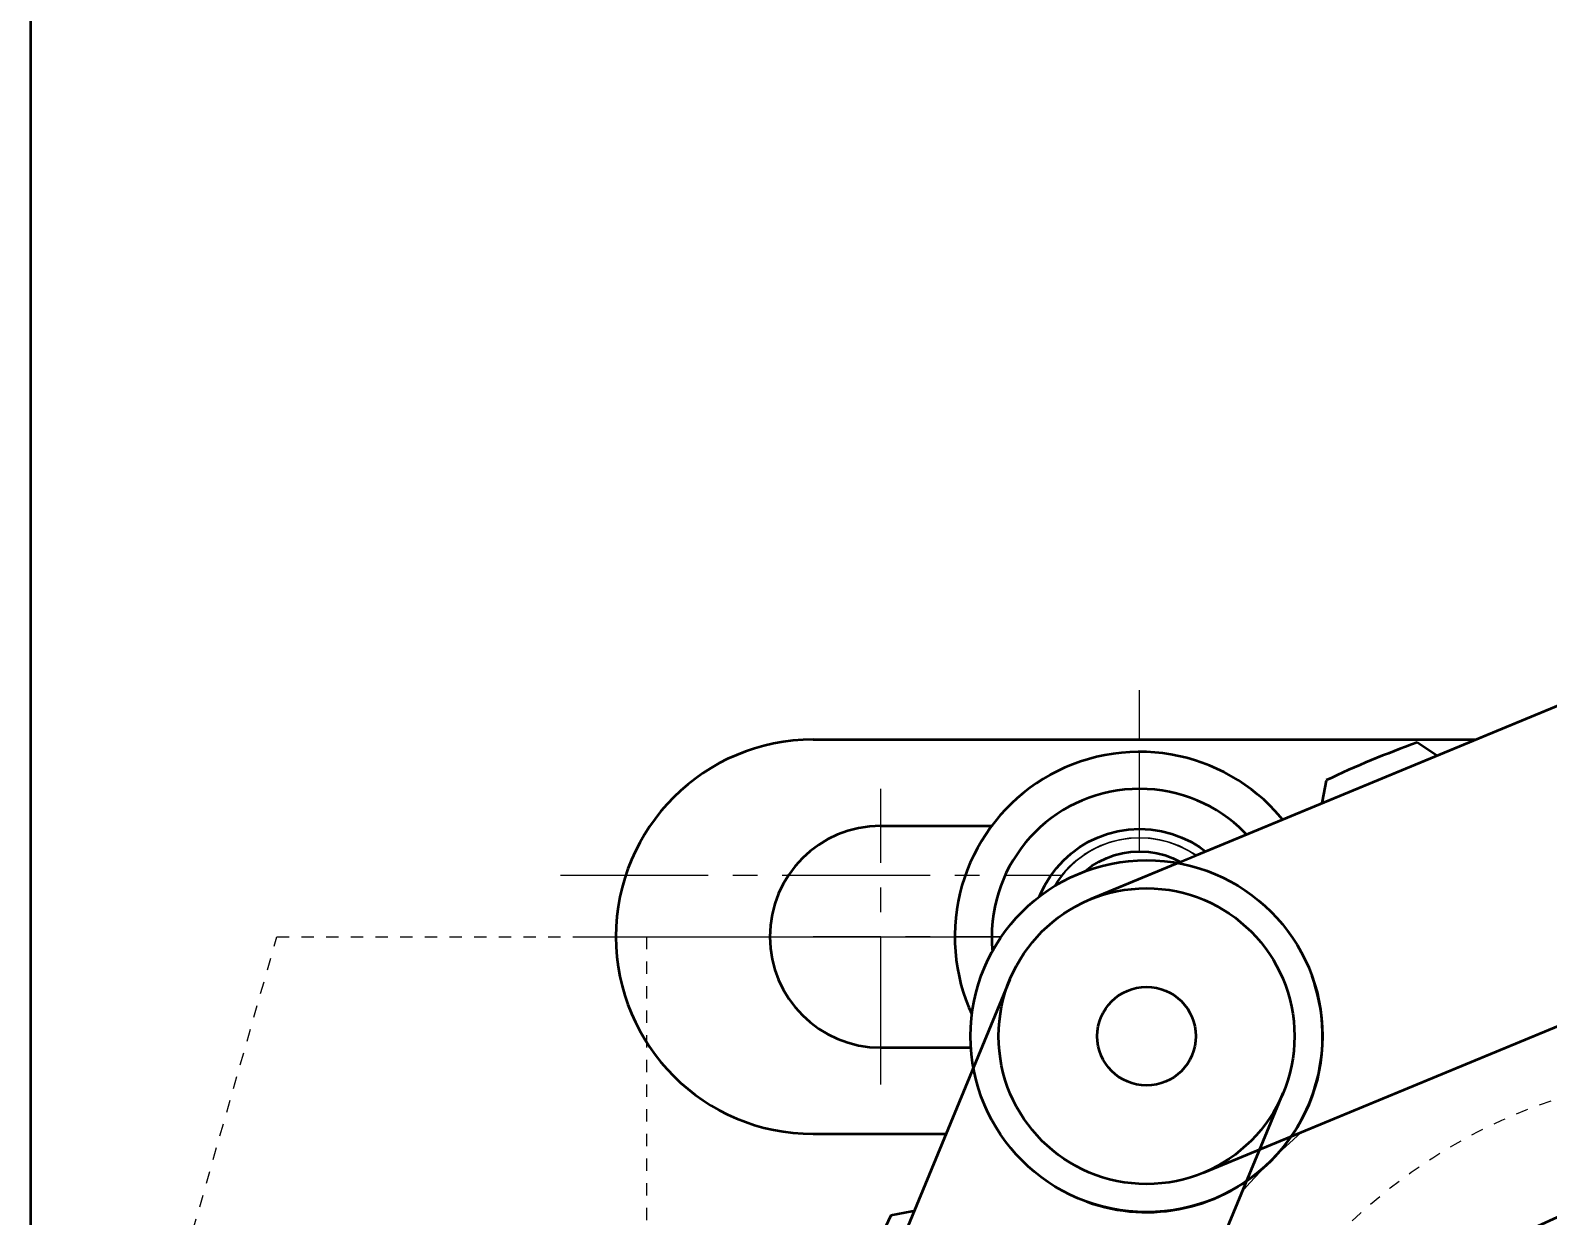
# Model space of a CAD drawing. Header units: millimetres. Extents: x -17820 to 17820, y -12600 to 12600.
# Drawn here: x -13088.1 to -12965, y 5800.3 to 5896.5 of the extents above; entities that cross this region are included whole.
import ezdxf

# ---------------------------------------------------------------- set-up
doc = ezdxf.new("R2010")
doc.units = ezdxf.units.MM
doc.linetypes.add('点画线', pattern=[18, 12, -2, 2, -2])
doc.linetypes.add('虚线', pattern=[2, 1, -1])
doc.layers.get('0').update_dxf_attribs({"lineweight": 35})
for name, color, linetype, lineweight in [('EB0_1_1_1_1_1_1_1_1_1_1_1_1_1_1_1_1_1_1_1_1_1_1_1_1_1_1_1_1_1_1_1_1', 7, 'Continuous', 35), ('中心线层', 1, '点画线', 18), ('尺寸线层', 3, 'Continuous', 18), ('细实线层', 2, 'Continuous', 18), ('虚线层', 6, '虚线', 18)]:
    doc.layers.add(name, color=color, linetype=linetype, lineweight=lineweight)
doc.styles.add('机械', font='isocp', dxfattribs={"width": 0.667, "bigfont": 'gbcbig.shx'})
doc.dimstyles.new('标准', dxfattribs={"dimscale": 60, "dimtxt": 4, "dimasz": 3, "dimexe": 1, "dimexo": 0, "dimgap": 0.76128, "dimtad": 1, "dimdec": 1, "dimdsep": 46, "dimtxsty": '机械', "dimblk": '_CAXARROW', "dimcen": 0, "dimdle": 4, "dimclrt": 2, "dimaunit": 1, "dimazin": 2, "dimtfac": 0.707107, "dimtdec": 3, "dimtmove": 0, "dimatfit": 3, "dimfxl": 0, "dimfrac": 2, "dimtolj": 1, "dimlwd": 18, "dimarcsym": 0})

# ---------------------------------------------------------------- blocks, each defined once
blk = doc.blocks.new('*X17')
at = {"layer": 'EB0_1_1_1_1_1_1_1_1_1_1_1_1_1_1_1_1_1_1_1_1_1_1_1_1_1_1_1_1_1_1_1_1'}
blk.add_circle((0, 0), 6.92, dxfattribs=at)
at = {"layer": '中心线层', "linetype": '点画线', "lineweight": 18}
for p, q in [((0, -11), (0, 11)), ((11, 0), (-11, 0))]:
    blk.add_line(p, q, dxfattribs=at)
at = {"layer": '细实线层'}
blk.add_arc((0, 0), 8, 350, 270, dxfattribs=at)
blk = doc.blocks.new('*X18')
at = {"layer": 'EB0_1_1_1_1_1_1_1_1_1_1_1_1_1_1_1_1_1_1_1_1_1_1_1_1_1_1_1_1_1_1_1_1'}
blk.add_circle((0, 0), 6.92, dxfattribs=at)
at = {"layer": '中心线层', "linetype": '点画线', "lineweight": 18}
for p, q in [((0, -11), (0, 11)), ((11, 0), (-11, 0))]:
    blk.add_line(p, q, dxfattribs=at)
at = {"layer": '细实线层'}
blk.add_arc((0, 0), 8, 350, 270, dxfattribs=at)
blk = doc.blocks.new('*X23')
at = {"layer": 'EB0_1_1_1_1_1_1_1_1_1_1_1_1_1_1_1_1_1_1_1_1_1_1_1_1_1_1_1_1_1_1_1_1'}
blk.add_circle((0, 0), 6.92, dxfattribs=at)
at = {"layer": '中心线层', "linetype": '点画线', "lineweight": 18}
for p, q in [((0, -11), (0, 11)), ((11, 0), (-11, 0))]:
    blk.add_line(p, q, dxfattribs=at)
at = {"layer": '细实线层'}
blk.add_arc((0, 0), 8, 350, 270, dxfattribs=at)
blk = doc.blocks.new('*X24')
at = {"layer": 'EB0_1_1_1_1_1_1_1_1_1_1_1_1_1_1_1_1_1_1_1_1_1_1_1_1_1_1_1_1_1_1_1_1'}
blk.add_circle((0, 0), 6.92, dxfattribs=at)
at = {"layer": '中心线层', "linetype": '点画线', "lineweight": 18}
for p, q in [((0, -11), (0, 11)), ((11, 0), (-11, 0))]:
    blk.add_line(p, q, dxfattribs=at)
at = {"layer": '细实线层'}
blk.add_arc((0, 0), 8, 350, 270, dxfattribs=at)
blk = doc.blocks.new('*X29')
at = {"layer": 'EB0_1_1_1_1_1_1_1_1_1_1_1_1_1_1_1_1_1_1_1_1_1_1_1_1_1_1_1_1_1_1_1_1', "linetype": 'Continuous', "lineweight": 35}
for p, q in [((40.98, 96.34), (-5.96, 76.9)), ((3.23, 54.72), (50.16, 74.16)), ((-12.45, 70.4), (-31.89, 23.47)), ((-9.72, 14.28), (9.72, 61.22))]:
    blk.add_line(p, q, dxfattribs=at)
for radius in [14.28, 12, 4]:
    blk.add_circle((-1.37, 65.81), radius, dxfattribs=at)
for centre, radius, start, end in [((-1.37, 65.81), 14.28, 250.0816, 19.9184), ((-1.37, 65.81), 14.28, 250.0816, 19.9184), ((-13.36, 23.95), 29.32, 75.8409, 75.9173), ((-13.36, 23.95), 29.32, 75.8409, 75.9173)]:
    blk.add_arc(centre, radius, start, end, dxfattribs=at)
at = {"layer": 'EB0_1_1_1_1_1_1_1_1_1_1_1_1_1_1_1_1_1_1_1_1_1_1_1_1_1_1_1_1_1_1_1_1', "color": 230, "linetype": 'Continuous', "lineweight": 35}
blk.add_arc((-1.37, 65.81), 14.28, 250.0816, 19.9184, dxfattribs=at)
at = {"layer": 'EB0_1_1_1_1_1_1_1_1_1_1_1_1_1_1_1_1_1_1_1_1_1_1_1_1_1_1_1_1_1_1_1_1'}
blk.add_arc((-7.43, 74.87), 11.33, 238.5094, 238.5709, dxfattribs=at)
blk.add_arc((-7.43, 74.87), 11.33, 238.5094, 238.5709, dxfattribs=at)
blk = doc.blocks.new('*X187')
at = {"layer": '尺寸线层', "linetype": 'Continuous', "lineweight": 18}
for points in [[(-13088.07, 9940.27), (-12908.07, 9962.77), (-12908.07, 9917.77)], [(561.93, 9940.27), (381.93, 9962.77), (381.93, 9917.77)]]:
    blk.add_hatch(color=0, dxfattribs=at).paths.add_polyline_path(points, flags=0)
at = {"layer": '尺寸线层', "color": 0, "linetype": 'Continuous'}
for p, q in [((-13088.07, 6052.92), (-13088.07, 10000.27)), ((561.93, 5097.92), (561.93, 10000.27))]:
    blk.add_line(p, q, dxfattribs=at)
at = {"layer": '尺寸线层', "color": 0, "linetype": 'Continuous', "lineweight": 18}
blk.add_line((-13088.07, 9940.27), (561.93, 9940.27), dxfattribs=at)
at = {"layer": '尺寸线层', "color": 2, "insert": (-6263.07, 10105.95), "char_height": 240, "width": 1088.544, "attachment_point": 5, "line_spacing_factor": 0.939812, "style": '机械'}
blk.add_mtext('\\T1.1;13650', dxfattribs=at)
blk = doc.blocks.new('_CAXARROW')
blk.add_hatch(color=2).paths.add_polyline_path([(0, 0), (-1, 0.125), (-1, -0.125)], flags=0)
blk = doc.blocks.new('BLOCK20_1')
at = {"layer": '虚线层'}
for p, q in [((-12657.49, 93.25), (-12637.49, 163.25)), ((-12637.49, 163.25), (-12607.49, 163.25)), ((-12607.49, 163.25), (-12607.49, 93.25))]:
    blk.add_line(p, q, dxfattribs=at)

msp = doc.modelspace()

# ---------------------------------------------------------------- linework, layer by layer
at = {"layer": 'EB0_1_1_1_1_1_1_1_1_1_1_1_1_1_1_1_1_1_1_1_1_1_1_1_1_1_1_1_1_1_1_1_1', "linetype": 'Continuous', "lineweight": 35}
msp.add_line((-13088.07, 6052.92), (-13088.07, 5512.92), dxfattribs=at)
at = {"layer": 'EB0_1_1_1_1_1_1_1_1_1_1_1_1_1_1_1_1_1_1_1_1_1_1_1_1_1_1_1_1_1_1_1_1'}
for p, q in [((-13024.56, 5838.92), (-12876.59, 5838.92)), ((-13019.07, 5831.92), (-13010.07, 5831.92)), ((-12983.58, 5831.92), (-12986.07, 5831.92)), ((-13006.07, 5822.92), (-13002.07, 5829.85)), ((-13002.07, 5829.85), (-12994.07, 5829.85)), ((-12990.07, 5822.92), (-12994.07, 5829.85)), ((-12990.07, 5822.92), (-12994.07, 5829.85)), ((-13006.07, 5822.92), (-13002.07, 5815.99)), ((-12990.07, 5822.92), (-12994.07, 5815.99)), ((-13002.07, 5815.99), (-12994.07, 5815.99)), ((-13019.07, 5813.92), (-13010.07, 5813.92)), ((-12983.25, 5813.92), (-12986.07, 5813.92)), ((-13024.56, 5806.92), (-13010.61, 5806.92))]:
    msp.add_line(p, q, dxfattribs=at)
for centre, radius in [((-12998.07, 5822.92), 8.75), ((-12998.07, 5822.92), 8), ((-12950.57, 5767.92), 35)]:
    msp.add_circle(centre, radius, dxfattribs=at)
for centre, radius, start, end in [((-13024.56, 5822.92), 16, 90, 270), ((-12998.07, 5822.92), 15, 19.7407, 344.1755), ((-12998.07, 5822.92), 12, 0, 180), ((-13019.07, 5822.92), 9, 90, 270), ((-12998.07, 5822.92), 12, 180, 0), ((-13010.61, 5793.67), 13.25, 31.9703, 90)]:
    msp.add_arc(centre, radius, start, end, dxfattribs=at)
at = {"layer": 'EB0_1_1_1_1_1_1_1_1_1_1_1_1_1_1_1_1_1_1_1_1_1_1_1_1_1_1_1_1_1_1_1_1', "color": 7}
for centre, radius, start, end in [((-12950.57, 5767.92), 75.03, 109.4442, 115.5558), ((-13003.29, 5796.12), 50.8, 35.9107, 56.9024), ((-12933.23, 5825.13), 50.8, 168.0976, 189.0893), ((-13007.79, 5750.58), 50.8, 80.9107, 101.9024), ((-12950.57, 5767.92), 75.03, 154.4442, 160.5558)]:
    msp.add_arc(centre, radius, start, end, dxfattribs=at)
at = {"layer": '中心线层', "color": 1, "linetype": '点画线', "lineweight": 18}
for p, q in [((-12998.07, 5802.92), (-12998.07, 5842.92)), ((-13018.07, 5822.92), (-12983.07, 5822.92))]:
    msp.add_line(p, q, dxfattribs=at)
at = {"layer": '中心线层', "linetype": '点画线', "lineweight": 18}
for p, q in [((-12998.07, 5807.92), (-12998.07, 5837.92)), ((-12998.07, 5807.92), (-12998.07, 5837.92)), ((-13019.07, 5810.92), (-13019.07, 5834.92)), ((-13045.07, 5827.92), (-12856.07, 5827.92)), ((-13043.56, 5822.92), (-13005.56, 5822.92)), ((-13033.57, 5822.92), (-12994.57, 5822.92)), ((-13033.57, 5822.92), (-12994.57, 5822.92)), ((-12983.07, 5822.92), (-13024.57, 5822.92)), ((-13013.07, 5822.92), (-12983.07, 5822.92)), ((-12989.07, 5822.92), (-12965.07, 5822.92)), ((-12986.57, 5822.92), (-12983.07, 5822.92)), ((-12986.57, 5822.92), (-12983.07, 5822.92))]:
    msp.add_line(p, q, dxfattribs=at)
at = {"layer": '中心线层'}
for p, q in [((-12905.07, 5823.42), (-12996.07, 5823.42)), ((-12911.94, 5822.92), (-12989.2, 5822.92)), ((-12911.94, 5822.92), (-12989.2, 5822.92)), ((-12911.94, 5821.28), (-12989.2, 5821.28))]:
    msp.add_line(p, q, dxfattribs=at)
at = {"layer": '细实线层', "color": 7}
msp.add_circle((-12950.57, 5767.92), 52.09, dxfattribs=at)
at = {"layer": '细实线层', "color": 7, "linetype": 'Continuous', "lineweight": 35}
msp.add_arc((-12997.51, 5814.85), 14.29, 260.9107, 9.0893, dxfattribs=at)
msp.add_arc((-12997.51, 5814.85), 14.29, 260.9107, 9.0893, dxfattribs=at)
msp.add_arc((-12997.51, 5814.85), 14.29, 260.9107, 9.0893, dxfattribs=at)
at = {"layer": '虚线层', "color": 6, "linetype": '虚线', "lineweight": 18}
msp.add_circle((-12950.57, 5767.92), 44, dxfattribs=at)

# ---------------------------------------------------------------- next in the draw order: wipeouts: each hides what was drawn before it
msp.add_wipeout([(-13006.07, 5822.92), (-13006.06, 5822.5), (-13006.03, 5822.08), (-13005.97, 5821.67), (-13005.9, 5821.25), (-13005.8, 5820.85), (-13005.68, 5820.45), (-13005.54, 5820.05), (-13005.38, 5819.66), (-13005.2, 5819.29), (-13005, 5818.92), (-13004.78, 5818.56), (-13004.54, 5818.22), (-13004.29, 5817.88), (-13004.02, 5817.56), (-13003.73, 5817.26), (-13003.43, 5816.97), (-13003.11, 5816.7), (-13002.77, 5816.45), (-13002.43, 5816.21), (-13002.07, 5815.99), (-13001.7, 5815.79), (-13001.33, 5815.61), (-13000.94, 5815.45), (-13000.54, 5815.31), (-13000.14, 5815.19), (-12999.74, 5815.09), (-12999.32, 5815.02), (-12998.91, 5814.96), (-12998.49, 5814.93), (-12998.07, 5814.92), (-12998.07, 5814.92), (-12998.07, 5816), (-12998.07, 5816), (-12997.71, 5816.01), (-12997.35, 5816.04), (-12996.99, 5816.09), (-12996.63, 5816.15), (-12996.28, 5816.24), (-12995.93, 5816.34), (-12995.59, 5816.46), (-12995.26, 5816.6), (-12994.93, 5816.75), (-12994.61, 5816.93), (-12994.3, 5817.12), (-12994.01, 5817.32), (-12993.72, 5817.54), (-12993.44, 5817.78), (-12993.18, 5818.03), (-12992.93, 5818.29), (-12992.7, 5818.56), (-12992.48, 5818.85), (-12992.27, 5819.15), (-12992.08, 5819.46), (-12991.91, 5819.78), (-12991.75, 5820.1), (-12991.61, 5820.44), (-12991.49, 5820.78), (-12991.39, 5821.13), (-12991.31, 5821.48), (-12991.24, 5821.84), (-12991.19, 5822.19), (-12991.16, 5822.56), (-12991.15, 5822.92), (-12991.15, 5822.92), (-12990.07, 5822.92), (-12990.07, 5822.92), (-12990.08, 5823.34), (-12990.12, 5823.75), (-12990.17, 5824.17), (-12990.25, 5824.58), (-12990.34, 5824.99), (-12990.46, 5825.39), (-12990.6, 5825.78), (-12990.76, 5826.17), (-12990.94, 5826.55), (-12991.14, 5826.92), (-12991.36, 5827.27), (-12991.6, 5827.62), (-12991.85, 5827.95), (-12992.13, 5828.27), (-12992.42, 5828.57), (-12992.72, 5828.86), (-12993.04, 5829.13), (-12993.37, 5829.39), (-12993.71, 5829.63), (-12994.07, 5829.85), (-12994.44, 5830.05), (-12994.82, 5830.23), (-12995.21, 5830.39), (-12995.6, 5830.53), (-12996, 5830.65), (-12996.41, 5830.74), (-12996.82, 5830.82), (-12997.24, 5830.87), (-12997.65, 5830.91), (-12998.07, 5830.92), (-12998.07, 5830.92), (-12998.49, 5830.91), (-12998.91, 5830.87), (-12999.32, 5830.82), (-12999.74, 5830.74), (-13000.14, 5830.65), (-13000.54, 5830.53), (-13000.94, 5830.39), (-13001.33, 5830.23), (-13001.7, 5830.05), (-13002.07, 5829.85), (-13002.43, 5829.63), (-13002.77, 5829.39), (-13003.11, 5829.13), (-13003.43, 5828.86), (-13003.73, 5828.57), (-13004.02, 5828.27), (-13004.29, 5827.95), (-13004.54, 5827.62), (-13004.78, 5827.27), (-13005, 5826.92), (-13005.2, 5826.55), (-13005.38, 5826.17), (-13005.54, 5825.78), (-13005.68, 5825.39), (-13005.8, 5824.99), (-13005.9, 5824.58), (-13005.97, 5824.17), (-13006.03, 5823.75), (-13006.06, 5823.34)]).dxf.layer = '中心线层'

# ---------------------------------------------------------------- next in the draw order: block references
at = {"layer": '中心线层'}
msp.add_blockref('*X17', (-12998.07, 5822.92), dxfattribs=at)

# ---------------------------------------------------------------- next in the draw order: wipeouts: each hides what was drawn before it
msp.add_wipeout([(-13006.07, 5822.92), (-13006.06, 5822.5), (-13006.03, 5822.08), (-13005.97, 5821.67), (-13005.9, 5821.25), (-13005.8, 5820.85), (-13005.68, 5820.45), (-13005.54, 5820.05), (-13005.38, 5819.66), (-13005.2, 5819.29), (-13005, 5818.92), (-13004.78, 5818.56), (-13004.54, 5818.22), (-13004.29, 5817.88), (-13004.02, 5817.56), (-13003.73, 5817.26), (-13003.43, 5816.97), (-13003.11, 5816.7), (-13002.77, 5816.45), (-13002.43, 5816.21), (-13002.07, 5815.99), (-13001.7, 5815.79), (-13001.33, 5815.61), (-13000.94, 5815.45), (-13000.54, 5815.31), (-13000.14, 5815.19), (-12999.74, 5815.09), (-12999.32, 5815.02), (-12998.91, 5814.96), (-12998.49, 5814.93), (-12998.07, 5814.92), (-12998.07, 5814.92), (-12998.07, 5816), (-12998.07, 5816), (-12997.71, 5816.01), (-12997.35, 5816.04), (-12996.99, 5816.09), (-12996.63, 5816.15), (-12996.28, 5816.24), (-12995.93, 5816.34), (-12995.59, 5816.46), (-12995.26, 5816.6), (-12994.93, 5816.75), (-12994.61, 5816.93), (-12994.3, 5817.12), (-12994.01, 5817.32), (-12993.72, 5817.54), (-12993.44, 5817.78), (-12993.18, 5818.03), (-12992.93, 5818.29), (-12992.7, 5818.56), (-12992.48, 5818.85), (-12992.27, 5819.15), (-12992.08, 5819.46), (-12991.91, 5819.78), (-12991.75, 5820.1), (-12991.61, 5820.44), (-12991.49, 5820.78), (-12991.39, 5821.13), (-12991.31, 5821.48), (-12991.24, 5821.84), (-12991.19, 5822.19), (-12991.16, 5822.56), (-12991.15, 5822.92), (-12991.15, 5822.92), (-12990.07, 5822.92), (-12990.07, 5822.92), (-12990.08, 5823.34), (-12990.12, 5823.75), (-12990.17, 5824.17), (-12990.25, 5824.58), (-12990.34, 5824.99), (-12990.46, 5825.39), (-12990.6, 5825.78), (-12990.76, 5826.17), (-12990.94, 5826.55), (-12991.14, 5826.92), (-12991.36, 5827.27), (-12991.6, 5827.62), (-12991.85, 5827.95), (-12992.13, 5828.27), (-12992.42, 5828.57), (-12992.72, 5828.86), (-12993.04, 5829.13), (-12993.37, 5829.39), (-12993.71, 5829.63), (-12994.07, 5829.85), (-12994.44, 5830.05), (-12994.82, 5830.23), (-12995.21, 5830.39), (-12995.6, 5830.53), (-12996, 5830.65), (-12996.41, 5830.74), (-12996.82, 5830.82), (-12997.24, 5830.87), (-12997.65, 5830.91), (-12998.07, 5830.92), (-12998.07, 5830.92), (-12998.49, 5830.91), (-12998.91, 5830.87), (-12999.32, 5830.82), (-12999.74, 5830.74), (-13000.14, 5830.65), (-13000.54, 5830.53), (-13000.94, 5830.39), (-13001.33, 5830.23), (-13001.7, 5830.05), (-13002.07, 5829.85), (-13002.43, 5829.63), (-13002.77, 5829.39), (-13003.11, 5829.13), (-13003.43, 5828.86), (-13003.73, 5828.57), (-13004.02, 5828.27), (-13004.29, 5827.95), (-13004.54, 5827.62), (-13004.78, 5827.27), (-13005, 5826.92), (-13005.2, 5826.55), (-13005.38, 5826.17), (-13005.54, 5825.78), (-13005.68, 5825.39), (-13005.8, 5824.99), (-13005.9, 5824.58), (-13005.97, 5824.17), (-13006.03, 5823.75), (-13006.06, 5823.34)]).dxf.layer = '中心线层'

# ---------------------------------------------------------------- next in the draw order: block references
msp.add_blockref('*X18', (-12998.07, 5822.92), dxfattribs=at)

# ---------------------------------------------------------------- next in the draw order: wipeouts: each hides what was drawn before it
msp.add_wipeout([(-13006.07, 5822.92), (-13006.06, 5822.5), (-13006.03, 5822.08), (-13005.97, 5821.67), (-13005.9, 5821.25), (-13005.8, 5820.85), (-13005.68, 5820.45), (-13005.54, 5820.05), (-13005.38, 5819.66), (-13005.2, 5819.29), (-13005, 5818.92), (-13004.78, 5818.56), (-13004.54, 5818.22), (-13004.29, 5817.88), (-13004.02, 5817.56), (-13003.73, 5817.26), (-13003.43, 5816.97), (-13003.11, 5816.7), (-13002.77, 5816.45), (-13002.43, 5816.21), (-13002.07, 5815.99), (-13001.7, 5815.79), (-13001.33, 5815.61), (-13000.94, 5815.45), (-13000.54, 5815.31), (-13000.14, 5815.19), (-12999.74, 5815.09), (-12999.32, 5815.02), (-12998.91, 5814.96), (-12998.49, 5814.93), (-12998.07, 5814.92), (-12998.07, 5814.92), (-12998.07, 5816), (-12998.07, 5816), (-12997.71, 5816.01), (-12997.35, 5816.04), (-12996.99, 5816.09), (-12996.63, 5816.15), (-12996.28, 5816.24), (-12995.93, 5816.34), (-12995.59, 5816.46), (-12995.26, 5816.6), (-12994.93, 5816.75), (-12994.61, 5816.93), (-12994.3, 5817.12), (-12994.01, 5817.32), (-12993.72, 5817.54), (-12993.44, 5817.78), (-12993.18, 5818.03), (-12992.93, 5818.29), (-12992.7, 5818.56), (-12992.48, 5818.85), (-12992.27, 5819.15), (-12992.08, 5819.46), (-12991.91, 5819.78), (-12991.75, 5820.1), (-12991.61, 5820.44), (-12991.49, 5820.78), (-12991.39, 5821.13), (-12991.31, 5821.48), (-12991.24, 5821.84), (-12991.19, 5822.19), (-12991.16, 5822.56), (-12991.15, 5822.92), (-12991.15, 5822.92), (-12990.07, 5822.92), (-12990.07, 5822.92), (-12990.08, 5823.34), (-12990.12, 5823.75), (-12990.17, 5824.17), (-12990.25, 5824.58), (-12990.34, 5824.99), (-12990.46, 5825.39), (-12990.6, 5825.78), (-12990.76, 5826.17), (-12990.94, 5826.55), (-12991.14, 5826.92), (-12991.36, 5827.27), (-12991.6, 5827.62), (-12991.85, 5827.95), (-12992.13, 5828.27), (-12992.42, 5828.57), (-12992.72, 5828.86), (-12993.04, 5829.13), (-12993.37, 5829.39), (-12993.71, 5829.63), (-12994.07, 5829.85), (-12994.44, 5830.05), (-12994.82, 5830.23), (-12995.21, 5830.39), (-12995.6, 5830.53), (-12996, 5830.65), (-12996.41, 5830.74), (-12996.82, 5830.82), (-12997.24, 5830.87), (-12997.65, 5830.91), (-12998.07, 5830.92), (-12998.07, 5830.92), (-12998.49, 5830.91), (-12998.91, 5830.87), (-12999.32, 5830.82), (-12999.74, 5830.74), (-13000.14, 5830.65), (-13000.54, 5830.53), (-13000.94, 5830.39), (-13001.33, 5830.23), (-13001.7, 5830.05), (-13002.07, 5829.85), (-13002.43, 5829.63), (-13002.77, 5829.39), (-13003.11, 5829.13), (-13003.43, 5828.86), (-13003.73, 5828.57), (-13004.02, 5828.27), (-13004.29, 5827.95), (-13004.54, 5827.62), (-13004.78, 5827.27), (-13005, 5826.92), (-13005.2, 5826.55), (-13005.38, 5826.17), (-13005.54, 5825.78), (-13005.68, 5825.39), (-13005.8, 5824.99), (-13005.9, 5824.58), (-13005.97, 5824.17), (-13006.03, 5823.75), (-13006.06, 5823.34)]).dxf.layer = '中心线层'

# ---------------------------------------------------------------- next in the draw order: block references
msp.add_blockref('*X23', (-12998.07, 5822.92), dxfattribs=at)

# ---------------------------------------------------------------- next in the draw order: wipeouts: each hides what was drawn before it
msp.add_wipeout([(-13006.07, 5822.92), (-13006.06, 5822.5), (-13006.03, 5822.08), (-13005.97, 5821.67), (-13005.9, 5821.25), (-13005.8, 5820.85), (-13005.68, 5820.45), (-13005.54, 5820.05), (-13005.38, 5819.66), (-13005.2, 5819.29), (-13005, 5818.92), (-13004.78, 5818.56), (-13004.54, 5818.22), (-13004.29, 5817.88), (-13004.02, 5817.56), (-13003.73, 5817.26), (-13003.43, 5816.97), (-13003.11, 5816.7), (-13002.77, 5816.45), (-13002.43, 5816.21), (-13002.07, 5815.99), (-13001.7, 5815.79), (-13001.33, 5815.61), (-13000.94, 5815.45), (-13000.54, 5815.31), (-13000.14, 5815.19), (-12999.74, 5815.09), (-12999.32, 5815.02), (-12998.91, 5814.96), (-12998.49, 5814.93), (-12998.07, 5814.92), (-12998.07, 5814.92), (-12998.07, 5816), (-12998.07, 5816), (-12997.71, 5816.01), (-12997.35, 5816.04), (-12996.99, 5816.09), (-12996.63, 5816.15), (-12996.28, 5816.24), (-12995.93, 5816.34), (-12995.59, 5816.46), (-12995.26, 5816.6), (-12994.93, 5816.75), (-12994.61, 5816.93), (-12994.3, 5817.12), (-12994.01, 5817.32), (-12993.72, 5817.54), (-12993.44, 5817.78), (-12993.18, 5818.03), (-12992.93, 5818.29), (-12992.7, 5818.56), (-12992.48, 5818.85), (-12992.27, 5819.15), (-12992.08, 5819.46), (-12991.91, 5819.78), (-12991.75, 5820.1), (-12991.61, 5820.44), (-12991.49, 5820.78), (-12991.39, 5821.13), (-12991.31, 5821.48), (-12991.24, 5821.84), (-12991.19, 5822.19), (-12991.16, 5822.56), (-12991.15, 5822.92), (-12991.15, 5822.92), (-12990.07, 5822.92), (-12990.07, 5822.92), (-12990.08, 5823.34), (-12990.12, 5823.75), (-12990.17, 5824.17), (-12990.25, 5824.58), (-12990.34, 5824.99), (-12990.46, 5825.39), (-12990.6, 5825.78), (-12990.76, 5826.17), (-12990.94, 5826.55), (-12991.14, 5826.92), (-12991.36, 5827.27), (-12991.6, 5827.62), (-12991.85, 5827.95), (-12992.13, 5828.27), (-12992.42, 5828.57), (-12992.72, 5828.86), (-12993.04, 5829.13), (-12993.37, 5829.39), (-12993.71, 5829.63), (-12994.07, 5829.85), (-12994.44, 5830.05), (-12994.82, 5830.23), (-12995.21, 5830.39), (-12995.6, 5830.53), (-12996, 5830.65), (-12996.41, 5830.74), (-12996.82, 5830.82), (-12997.24, 5830.87), (-12997.65, 5830.91), (-12998.07, 5830.92), (-12998.07, 5830.92), (-12998.49, 5830.91), (-12998.91, 5830.87), (-12999.32, 5830.82), (-12999.74, 5830.74), (-13000.14, 5830.65), (-13000.54, 5830.53), (-13000.94, 5830.39), (-13001.33, 5830.23), (-13001.7, 5830.05), (-13002.07, 5829.85), (-13002.43, 5829.63), (-13002.77, 5829.39), (-13003.11, 5829.13), (-13003.43, 5828.86), (-13003.73, 5828.57), (-13004.02, 5828.27), (-13004.29, 5827.95), (-13004.54, 5827.62), (-13004.78, 5827.27), (-13005, 5826.92), (-13005.2, 5826.55), (-13005.38, 5826.17), (-13005.54, 5825.78), (-13005.68, 5825.39), (-13005.8, 5824.99), (-13005.9, 5824.58), (-13005.97, 5824.17), (-13006.03, 5823.75), (-13006.06, 5823.34)]).dxf.layer = '中心线层'

# ---------------------------------------------------------------- next in the draw order: linework, layer by layer
at = {"layer": '中心线层', "color": 1, "linetype": '点画线', "lineweight": 18}
msp.add_circle((-12950.57, 5767.92), 66.4, dxfattribs=at)

# ---------------------------------------------------------------- next in the draw order: block references
at = {"layer": '中心线层'}
msp.add_blockref('*X24', (-12998.07, 5822.92), dxfattribs=at)

# ---------------------------------------------------------------- next in the draw order: wipeouts: each hides what was drawn before it
at = {"linetype": 'Continuous', "lineweight": 35}
msp.add_wipeout([(-13002.66, 5767.92), (-13002.66, 5768), (-13002.66, 5768.09), (-13002.66, 5768.18), (-13002.66, 5768.26), (-13002.66, 5768.35), (-13002.67, 5768.44), (-13002.67, 5768.52), (-13002.67, 5768.61), (-13002.68, 5768.69), (-13002.68, 5768.78), (-13002.69, 5768.87), (-13002.69, 5768.95), (-13002.7, 5769.04), (-13002.71, 5769.13), (-13002.72, 5769.21), (-13002.72, 5769.3), (-13002.73, 5769.38), (-13002.74, 5769.47), (-13002.75, 5769.55), (-13002.76, 5769.64), (-13002.77, 5769.73), (-13002.78, 5769.81), (-13002.79, 5769.9), (-13002.81, 5769.98), (-13002.82, 5770.07), (-13002.83, 5770.15), (-13002.85, 5770.24), (-13002.86, 5770.32), (-13002.88, 5770.41), (-13002.89, 5770.49), (-13002.89, 5765.34), (-13002.88, 5765.43), (-13002.86, 5765.51), (-13002.85, 5765.6), (-13002.83, 5765.68), (-13002.82, 5765.77), (-13002.81, 5765.85), (-13002.79, 5765.94), (-13002.78, 5766.02), (-13002.77, 5766.11), (-13002.76, 5766.19), (-13002.75, 5766.28), (-13002.74, 5766.37), (-13002.73, 5766.45), (-13002.72, 5766.54), (-13002.72, 5766.62), (-13002.71, 5766.71), (-13002.7, 5766.8), (-13002.69, 5766.88), (-13002.69, 5766.97), (-13002.68, 5767.05), (-13002.68, 5767.14), (-13002.67, 5767.23), (-13002.67, 5767.31), (-13002.67, 5767.4), (-13002.66, 5767.49), (-13002.66, 5767.57), (-13002.66, 5767.66), (-13002.66, 5767.75), (-13002.66, 5767.83), (-13002.66, 5767.92), (-13002.89, 5765.34), (-12989.39, 5732.74), (-12985.75, 5729.1), (-12985.84, 5729.24), (-12985.95, 5729.38), (-12986.05, 5729.52), (-12986.15, 5729.66), (-12986.26, 5729.8), (-12986.36, 5729.93), (-12986.47, 5730.07), (-12986.58, 5730.2), (-12986.7, 5730.33), (-12986.81, 5730.46), (-12986.93, 5730.59), (-12987.04, 5730.72), (-12987.16, 5730.84), (-12987.28, 5730.97), (-12987.4, 5731.09), (-12987.52, 5731.21), (-12987.65, 5731.33), (-12987.77, 5731.45), (-12987.9, 5731.56), (-12988.03, 5731.68), (-12988.16, 5731.79), (-12988.29, 5731.91), (-12988.42, 5732.02), (-12988.56, 5732.13), (-12988.69, 5732.23), (-12988.83, 5732.34), (-12988.97, 5732.44), (-12989.11, 5732.54), (-12989.25, 5732.65), (-12989.39, 5732.74), (-12985.75, 5729.1), (-12953.15, 5715.6), (-12942.81, 5713.54), (-12943.12, 5713.73), (-12943.43, 5713.92), (-12943.74, 5714.09), (-12944.06, 5714.26), (-12944.38, 5714.42), (-12944.71, 5714.57), (-12945.04, 5714.72), (-12945.37, 5714.85), (-12945.71, 5714.98), (-12946.05, 5715.1), (-12946.39, 5715.21), (-12946.73, 5715.31), (-12947.08, 5715.4), (-12947.43, 5715.48), (-12947.78, 5715.56), (-12948.14, 5715.62), (-12948.49, 5715.68), (-12948.85, 5715.73), (-12949.21, 5715.77), (-12949.57, 5715.8), (-12949.92, 5715.82), (-12950.28, 5715.83), (-12950.64, 5715.83), (-12951, 5715.83), (-12951.36, 5715.81), (-12951.72, 5715.79), (-12952.08, 5715.75), (-12952.44, 5715.71), (-12952.79, 5715.66), (-12953.15, 5715.6), (-12942.81, 5713.54), (-12907.53, 5713.54), (-12892.01, 5713.54), (-12892.48, 5713.83), (-12892.95, 5714.1), (-12893.44, 5714.35), (-12893.93, 5714.59), (-12894.44, 5714.8), (-12894.95, 5714.99), (-12895.47, 5715.17), (-12895.99, 5715.32), (-12896.52, 5715.46), (-12897.05, 5715.57), (-12897.59, 5715.67), (-12898.14, 5715.74), (-12898.68, 5715.79), (-12899.23, 5715.82), (-12899.77, 5715.83), (-12900.32, 5715.82), (-12900.86, 5715.79), (-12901.41, 5715.74), (-12901.95, 5715.67), (-12902.49, 5715.57), (-12903.02, 5715.46), (-12903.55, 5715.32), (-12904.08, 5715.17), (-12904.6, 5714.99), (-12905.11, 5714.8), (-12905.61, 5714.59), (-12906.11, 5714.35), (-12906.59, 5714.1), (-12907.07, 5713.83), (-12907.53, 5713.54), (-12892.01, 5713.54), (-12856.73, 5713.54), (-12856.73, 5713.54), (-12857.51, 5713), (-12858.25, 5712.41), (-12858.95, 5711.77), (-12859.61, 5711.08), (-12860.22, 5710.36), (-12860.78, 5709.59), (-12861.29, 5708.79), (-12861.74, 5707.95), (-12862.14, 5707.09), (-12862.48, 5706.2), (-12862.76, 5705.3), (-12862.98, 5704.37), (-12863.14, 5703.44), (-12863.23, 5702.49), (-12863.26, 5701.54), (-12863.23, 5700.59), (-12863.14, 5699.65), (-12862.98, 5698.71), (-12862.76, 5697.79), (-12862.48, 5696.88), (-12862.14, 5695.99), (-12861.74, 5695.13), (-12861.29, 5694.3), (-12860.78, 5693.5), (-12860.22, 5692.73), (-12859.61, 5692), (-12858.95, 5691.32), (-12858.25, 5690.68), (-12857.51, 5690.08), (-12856.73, 5689.54), (-12856.73, 5689.54), (-12892.01, 5689.54), (-12907.53, 5689.54), (-12907.07, 5689.25), (-12906.59, 5688.98), (-12906.11, 5688.73), (-12905.61, 5688.5), (-12905.11, 5688.29), (-12904.6, 5688.09), (-12904.08, 5687.92), (-12903.55, 5687.76), (-12903.02, 5687.63), (-12902.49, 5687.51), (-12901.95, 5687.42), (-12901.41, 5687.35), (-12900.86, 5687.29), (-12900.32, 5687.26), (-12899.77, 5687.25), (-12899.23, 5687.26), (-12898.68, 5687.29), (-12898.14, 5687.35), (-12897.59, 5687.42), (-12897.05, 5687.51), (-12896.52, 5687.63), (-12895.99, 5687.76), (-12895.47, 5687.92), (-12894.95, 5688.09), (-12894.44, 5688.29), (-12893.93, 5688.5), (-12893.44, 5688.73), (-12892.95, 5688.98), (-12892.48, 5689.25), (-12892.01, 5689.54), (-12907.53, 5689.54), (-12942.81, 5689.54), (-12962.33, 5693.43), (-12961.9, 5692.83), (-12961.44, 5692.26), (-12960.95, 5691.72), (-12960.43, 5691.2), (-12959.89, 5690.7), (-12959.32, 5690.24), (-12958.73, 5689.81), (-12958.11, 5689.4), (-12957.48, 5689.03), (-12956.83, 5688.69), (-12956.16, 5688.39), (-12955.48, 5688.12), (-12954.78, 5687.89), (-12954.08, 5687.69), (-12953.36, 5687.53), (-12952.64, 5687.4), (-12951.91, 5687.32), (-12951.18, 5687.27), (-12950.44, 5687.25), (-12949.71, 5687.28), (-12948.98, 5687.34), (-12948.25, 5687.44), (-12947.53, 5687.58), (-12946.82, 5687.75), (-12946.11, 5687.97), (-12945.42, 5688.21), (-12944.75, 5688.49), (-12944.08, 5688.81), (-12943.44, 5689.16), (-12942.81, 5689.54), (-12962.33, 5693.43), (-12994.93, 5706.93), (-13011.56, 5723.56), (-13011.7, 5722.65), (-13011.78, 5721.73), (-13011.8, 5720.81), (-13011.75, 5719.89), (-13011.65, 5718.98), (-13011.5, 5718.07), (-13011.28, 5717.17), (-13011.01, 5716.3), (-13010.68, 5715.44), (-13010.29, 5714.6), (-13009.85, 5713.79), (-13009.36, 5713.01), (-13008.83, 5712.26), (-13008.24, 5711.55), (-13007.61, 5710.88), (-13006.94, 5710.25), (-13006.23, 5709.66), (-13005.48, 5709.13), (-13004.7, 5708.64), (-13003.89, 5708.2), (-13003.05, 5707.81), (-13002.19, 5707.48), (-13001.32, 5707.21), (-13000.42, 5706.99), (-12999.51, 5706.84), (-12998.6, 5706.74), (-12997.68, 5706.69), (-12996.76, 5706.71), (-12995.84, 5706.79), (-12994.93, 5706.93), (-13011.56, 5723.56), (-13025.06, 5756.16), (-13025.06, 5779.68), (-13025.8, 5779.13), (-13026.51, 5778.54), (-13027.17, 5777.9), (-13027.79, 5777.22), (-13028.37, 5776.5), (-13028.9, 5775.75), (-13029.38, 5774.96), (-13029.81, 5774.15), (-13030.18, 5773.31), (-13030.5, 5772.44), (-13030.76, 5771.56), (-13030.97, 5770.66), (-13031.12, 5769.75), (-13031.21, 5768.84), (-13031.24, 5767.92), (-13031.21, 5767), (-13031.12, 5766.08), (-13030.97, 5765.17), (-13030.76, 5764.27), (-13030.5, 5763.39), (-13030.18, 5762.53), (-13029.81, 5761.69), (-13029.38, 5760.87), (-13028.9, 5760.09), (-13028.37, 5759.33), (-13027.79, 5758.61), (-13027.17, 5757.94), (-13026.51, 5757.3), (-13025.8, 5756.7), (-13025.06, 5756.16), (-13025.06, 5779.68), (-13011.55, 5812.3), (-12994.96, 5828.9), (-12995.86, 5829.03), (-12996.78, 5829.11), (-12997.7, 5829.13), (-12998.61, 5829.08), (-12999.53, 5828.98), (-13000.43, 5828.82), (-13001.32, 5828.61), (-13002.2, 5828.33), (-13003.06, 5828), (-13003.89, 5827.62), (-13004.7, 5827.18), (-13005.48, 5826.69), (-13006.22, 5826.16), (-13006.93, 5825.57), (-13007.6, 5824.95), (-13008.23, 5824.28), (-13008.81, 5823.57), (-13009.35, 5822.82), (-13009.84, 5822.04), (-13010.27, 5821.24), (-13010.66, 5820.4), (-13010.99, 5819.55), (-13011.26, 5818.67), (-13011.48, 5817.78), (-13011.64, 5816.87), (-13011.74, 5815.96), (-13011.78, 5815.04), (-13011.76, 5814.12), (-13011.69, 5813.21), (-13011.55, 5812.3), (-12994.96, 5828.9), (-12962.33, 5842.41), (-12942.81, 5846.29), (-12943.44, 5846.68), (-12944.08, 5847.02), (-12944.75, 5847.34), (-12945.42, 5847.62), (-12946.11, 5847.87), (-12946.82, 5848.08), (-12947.53, 5848.26), (-12948.25, 5848.39), (-12948.98, 5848.49), (-12949.71, 5848.56), (-12950.44, 5848.58), (-12951.18, 5848.57), (-12951.91, 5848.52), (-12952.64, 5848.43), (-12953.36, 5848.31), (-12954.08, 5848.15), (-12954.78, 5847.95), (-12955.48, 5847.71), (-12956.16, 5847.44), (-12956.83, 5847.14), (-12957.48, 5846.8), (-12958.11, 5846.43), (-12958.73, 5846.03), (-12959.32, 5845.59), (-12959.89, 5845.13), (-12960.43, 5844.64), (-12960.95, 5844.12), (-12961.44, 5843.57), (-12961.9, 5843), (-12962.33, 5842.41), (-12942.81, 5846.29), (-12907.53, 5846.29), (-12892.01, 5846.29), (-12892.48, 5846.58), (-12892.95, 5846.85), (-12893.44, 5847.1), (-12893.93, 5847.34), (-12894.44, 5847.55), (-12894.95, 5847.74), (-12895.47, 5847.92), (-12895.99, 5848.07), (-12896.52, 5848.21), (-12897.05, 5848.32), (-12897.59, 5848.42), (-12898.14, 5848.49), (-12898.68, 5848.54), (-12899.23, 5848.57), (-12899.77, 5848.58), (-12900.32, 5848.57), (-12900.86, 5848.54), (-12901.41, 5848.49), (-12901.95, 5848.42), (-12902.49, 5848.32), (-12903.02, 5848.21), (-12903.55, 5848.07), (-12904.08, 5847.92), (-12904.6, 5847.74), (-12905.11, 5847.55), (-12905.61, 5847.34), (-12906.11, 5847.1), (-12906.59, 5846.85), (-12907.07, 5846.58), (-12907.53, 5846.29), (-12892.01, 5846.29), (-12856.73, 5846.29), (-12856.73, 5846.29), (-12857.51, 5845.75), (-12858.25, 5845.16), (-12858.95, 5844.52), (-12859.61, 5843.83), (-12860.22, 5843.11), (-12860.78, 5842.34), (-12861.29, 5841.54), (-12861.74, 5840.7), (-12862.14, 5839.84), (-12862.48, 5838.95), (-12862.76, 5838.05), (-12862.98, 5837.12), (-12863.14, 5836.19), (-12863.23, 5835.24), (-12863.26, 5834.29), (-12863.23, 5833.34), (-12863.14, 5832.4), (-12862.98, 5831.46), (-12862.76, 5830.54), (-12862.48, 5829.63), (-12862.14, 5828.74), (-12861.74, 5827.88), (-12861.29, 5827.05), (-12860.78, 5826.25), (-12860.22, 5825.48), (-12859.61, 5824.75), (-12858.95, 5824.07), (-12858.25, 5823.43), (-12857.51, 5822.83), (-12856.73, 5822.29), (-12856.73, 5822.29), (-12892.01, 5822.29), (-12907.53, 5822.29), (-12907.07, 5822), (-12906.59, 5821.73), (-12906.11, 5821.48), (-12905.61, 5821.25), (-12905.11, 5821.04), (-12904.6, 5820.84), (-12904.08, 5820.67), (-12903.55, 5820.51), (-12903.02, 5820.38), (-12902.49, 5820.26), (-12901.95, 5820.17), (-12901.41, 5820.1), (-12900.86, 5820.04), (-12900.32, 5820.01), (-12899.77, 5820), (-12899.23, 5820.01), (-12898.68, 5820.04), (-12898.14, 5820.1), (-12897.59, 5820.17), (-12897.05, 5820.26), (-12896.52, 5820.38), (-12895.99, 5820.51), (-12895.47, 5820.67), (-12894.95, 5820.84), (-12894.44, 5821.04), (-12893.93, 5821.25), (-12893.44, 5821.48), (-12892.95, 5821.73), (-12892.48, 5822), (-12892.01, 5822.29), (-12907.53, 5822.29), (-12942.81, 5822.29), (-12950.57, 5820), (-12950.3, 5820.01), (-12950.03, 5820.01), (-12949.75, 5820.03), (-12949.48, 5820.04), (-12949.21, 5820.07), (-12948.94, 5820.1), (-12948.66, 5820.13), (-12948.39, 5820.17), (-12948.12, 5820.21), (-12947.85, 5820.26), (-12947.59, 5820.32), (-12947.32, 5820.38), (-12947.05, 5820.44), (-12946.79, 5820.51), (-12946.53, 5820.59), (-12946.27, 5820.67), (-12946.01, 5820.75), (-12945.75, 5820.84), (-12945.49, 5820.94), (-12945.24, 5821.04), (-12944.98, 5821.14), (-12944.73, 5821.25), (-12944.48, 5821.36), (-12944.24, 5821.48), (-12943.99, 5821.61), (-12943.75, 5821.73), (-12943.51, 5821.87), (-12943.28, 5822), (-12943.04, 5822.15), (-12942.81, 5822.29), (-12953.15, 5820.24), (-12953.06, 5820.22), (-12952.98, 5820.21), (-12952.89, 5820.19), (-12952.81, 5820.18), (-12952.72, 5820.17), (-12952.64, 5820.15), (-12952.55, 5820.14), (-12952.47, 5820.13), (-12952.38, 5820.12), (-12952.29, 5820.11), (-12952.21, 5820.1), (-12952.12, 5820.09), (-12952.04, 5820.08), (-12951.95, 5820.07), (-12951.87, 5820.06), (-12951.78, 5820.05), (-12951.69, 5820.05), (-12951.61, 5820.04), (-12951.52, 5820.03), (-12951.44, 5820.03), (-12951.35, 5820.02), (-12951.26, 5820.02), (-12951.18, 5820.02), (-12951.09, 5820.01), (-12951, 5820.01), (-12950.92, 5820.01), (-12950.83, 5820.01), (-12950.74, 5820), (-12950.66, 5820), (-12950.57, 5820), (-12953.15, 5820.24), (-12985.77, 5806.72), (-12989.38, 5803.12), (-12989.24, 5803.21), (-12989.1, 5803.31), (-12988.96, 5803.42), (-12988.83, 5803.52), (-12988.69, 5803.62), (-12988.56, 5803.73), (-12988.42, 5803.84), (-12988.29, 5803.95), (-12988.16, 5804.06), (-12988.03, 5804.17), (-12987.91, 5804.29), (-12987.78, 5804.4), (-12987.66, 5804.52), (-12987.53, 5804.64), (-12987.41, 5804.76), (-12987.29, 5804.88), (-12987.17, 5805), (-12987.06, 5805.13), (-12986.94, 5805.25), (-12986.83, 5805.38), (-12986.71, 5805.51), (-12986.6, 5805.64), (-12986.49, 5805.77), (-12986.38, 5805.9), (-12986.28, 5806.04), (-12986.17, 5806.17), (-12986.07, 5806.31), (-12985.97, 5806.45), (-12985.87, 5806.58), (-12985.77, 5806.72), (-12989.38, 5803.12)], dxfattribs=at).dxf.layer = 'EB0_1_1_1_1_1_1_1_1_1_1_1_1_1_1_1_1_1_1_1_1_1_1_1_1_1_1_1_1_1_1_1_1'

# ---------------------------------------------------------------- next in the draw order: block references
at = {"layer": 'EB0_1_1_1_1_1_1_1_1_1_1_1_1_1_1_1_1_1_1_1_1_1_1_1_1_1_1_1_1_1_1_1_1', "linetype": 'Continuous', "lineweight": 35}
msp.add_blockref('*X29', (-12996.14, 5749.04), dxfattribs=at)
at = {"layer": '虚线层'}
msp.add_blockref('BLOCK20_1', (-430.58, 5659.67), dxfattribs=at)

# ---------------------------------------------------------------- next in the draw order: dimensions: what is measured, and where the dimension line sits
at = {"layer": '尺寸线层'}
dim = msp.add_linear_dim(base=(561.93, 9940.27), p1=(-13088.07, 6052.92), p2=(561.93, 5097.92), dimstyle='标准', override={"dimsah": 1, "dimtfill": 1, "dimtzin": 8}, dxfattribs=at)
dim.commit()
dim.dimension.update_dxf_attribs({"geometry": '*X187', "text_midpoint": (-6263.07, 9940.27)})

doc.saveas('drawing.dxf')
